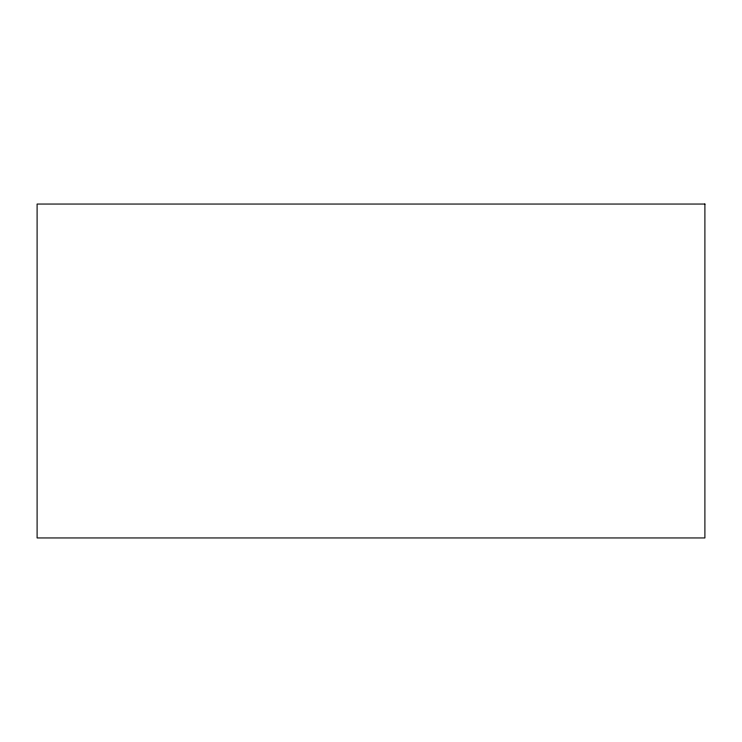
<?xml version="1.0" encoding="UTF-8"?>
<svg xmlns="http://www.w3.org/2000/svg" width="742" height="742" viewBox="0 0 742 742"><rect width="100%" height="100%" fill="white"/><g stroke="black" fill="none" stroke-linecap="round" stroke-linejoin="round"><path stroke-width="1.11" d="M704.9 204.05L37.1 204.05L37.1 537.95L704.9 537.95L704.9 204.05"/></g></svg>
